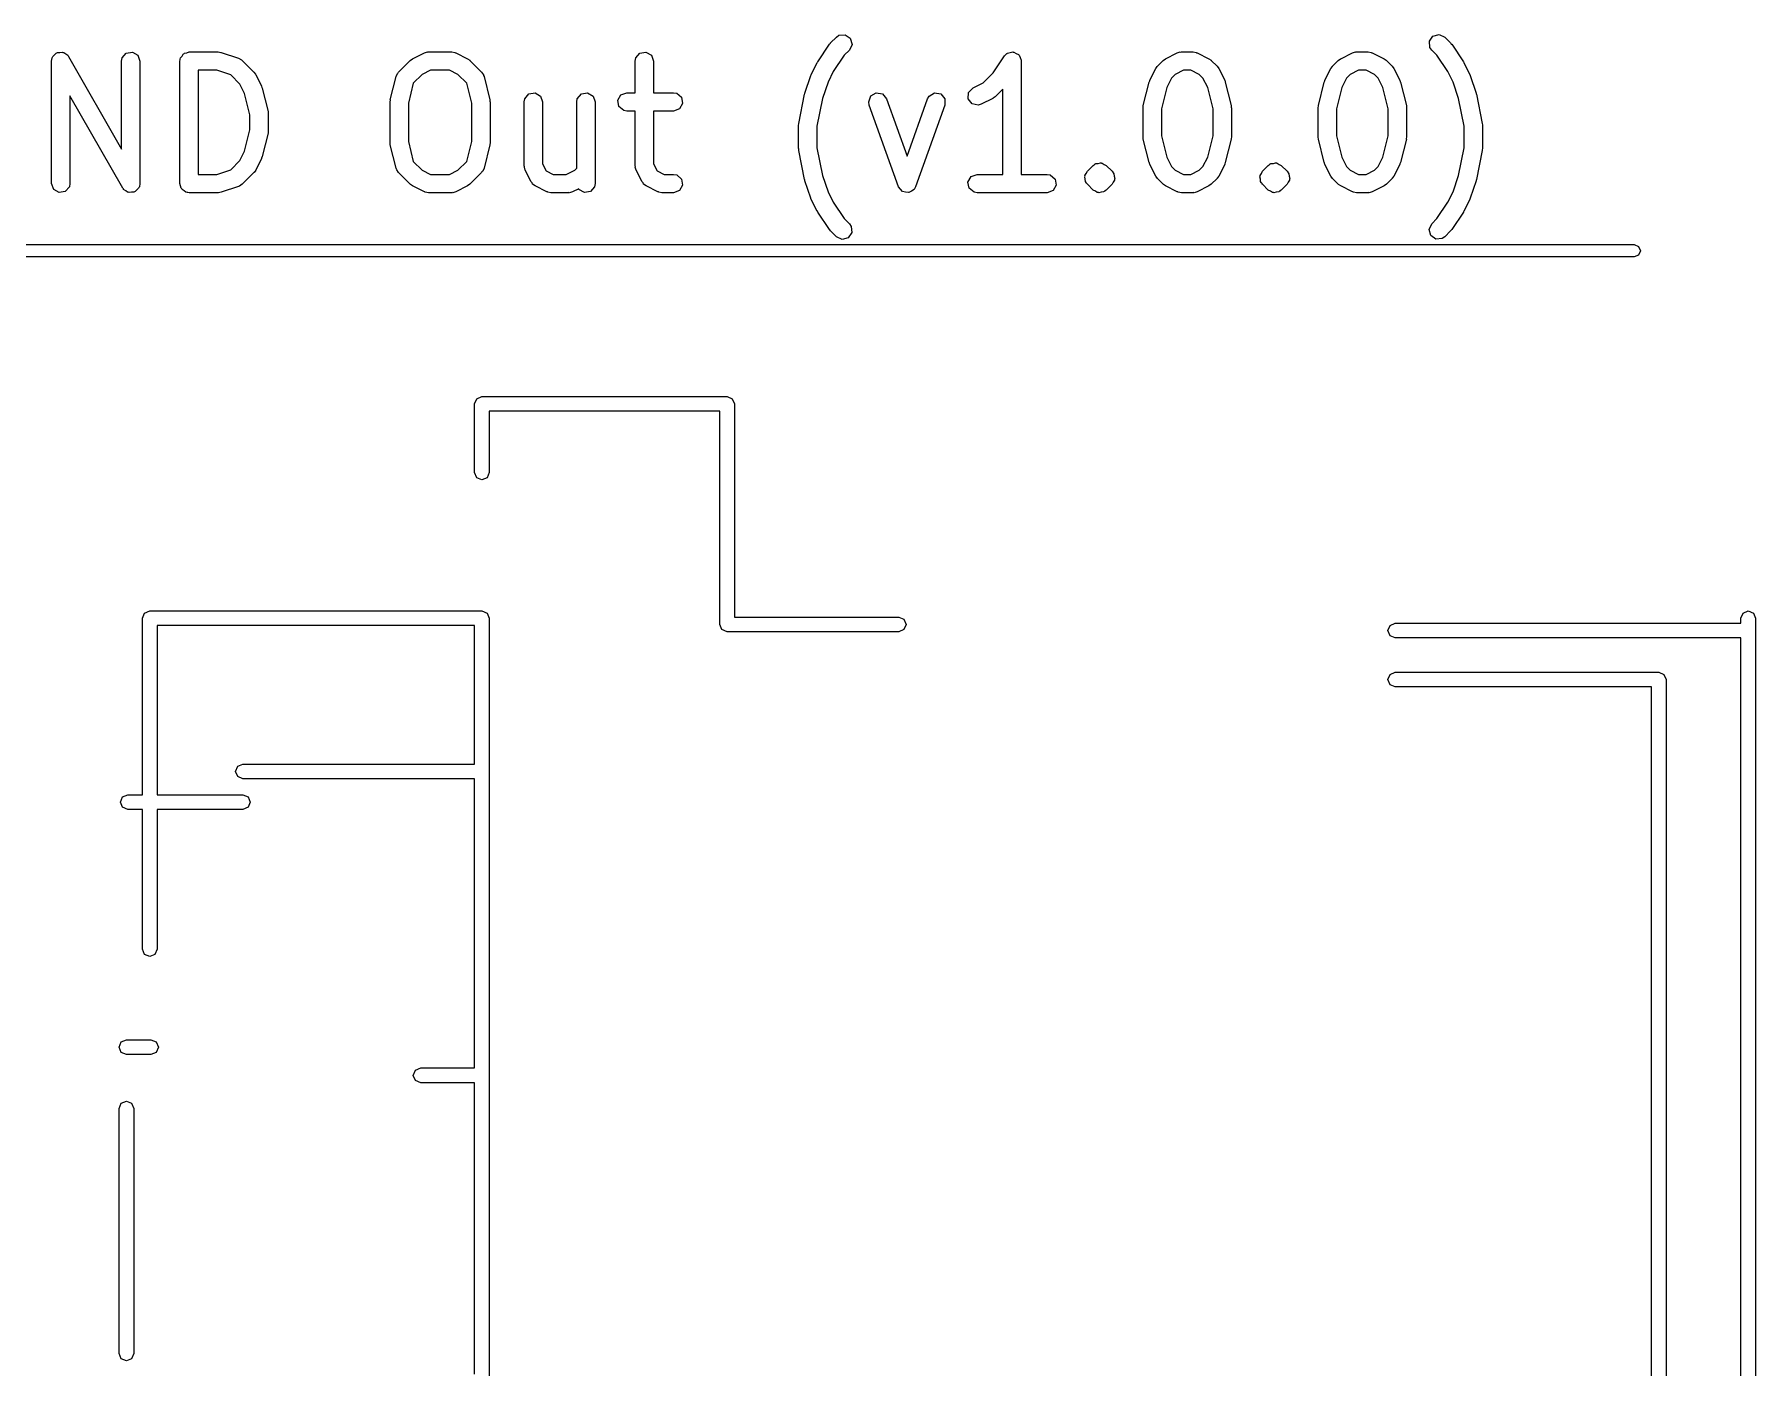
# Model space of a CAD drawing. Extents: x 59.1 to 151.1, y -119.5 to -80.2.
# Drawn here: x 135.95 to 149.99, y -91.12 to -80.23 of the extents above; entities that cross this region are included whole.
import ezdxf

# ---------------------------------------------------------------- set-up
doc = ezdxf.new("R2010")
doc.units = 0
doc.layers.add('BLACK', color=7, linetype='CONTINUOUS')

msp = doc.modelspace()

# ---------------------------------------------------------------- linework, layer by layer
at = {"layer": 'BLACK', "linetype": 'CONTINUOUS'}
for p, q in [((142.434, -80.3155), (142.442, -80.3073)), ((142.442, -80.3073), (142.443, -80.3041)), ((142.443, -80.3041), (142.491, -80.2565)), ((142.491, -80.2565), (142.512, -80.2415)), ((142.512, -80.2415), (142.563, -80.2371)), ((142.563, -80.2371), (142.605, -80.2665)), ((142.605, -80.2665), (142.619, -80.3161)), ((147.329, -80.2901), (147.358, -80.2481)), ((147.333, -80.3412), (147.329, -80.2901)), ((147.358, -80.2481), (147.408, -80.2348)), ((147.408, -80.2348), (147.454, -80.2565)), ((147.454, -80.2565), (147.502, -80.3041)), ((147.502, -80.3041), (147.508, -80.3135)), ((147.508, -80.3135), (147.511, -80.3155)), ((136.088, -80.4524), (136.093, -80.4267)), ((136.088, -81.4524), (136.088, -80.4524)), ((136.093, -80.4267), (136.097, -80.4214)), ((136.097, -80.4214), (136.098, -80.4146)), ((136.098, -80.4146), (136.113, -80.4022)), ((136.113, -80.4022), (136.126, -80.3874)), ((136.126, -80.3874), (136.132, -80.3862)), ((136.132, -80.3862), (136.138, -80.3818)), ((136.138, -80.3818), (136.157, -80.3819)), ((136.157, -80.3819), (136.176, -80.3785)), ((136.176, -80.3785), (136.182, -80.382)), ((136.182, -80.382), (136.189, -80.382)), ((136.189, -80.382), (136.204, -80.3945)), ((136.204, -80.3945), (136.221, -80.4042)), ((136.221, -80.4042), (136.223, -80.4107)), ((136.223, -80.4107), (136.228, -80.4152)), ((136.228, -80.4152), (136.66, -81.17)), ((136.66, -80.4524), (136.664, -80.4267)), ((136.66, -81.17), (136.66, -80.4524)), ((136.664, -80.4267), (136.697, -80.3874)), ((136.697, -80.3874), (136.748, -80.3785)), ((136.748, -80.3785), (136.792, -80.4042)), ((136.792, -80.4042), (136.81, -80.4524)), ((136.81, -80.4524), (136.81, -81.4524)), ((137.136, -80.4524), (137.137, -80.4426)), ((137.136, -81.4524), (137.136, -80.4524)), ((137.137, -80.4394), (137.139, -80.4365)), ((137.137, -80.4426), (137.137, -80.4394)), ((137.139, -80.4365), (137.14, -80.4267)), ((137.14, -80.4267), (137.153, -80.4118)), ((137.153, -80.4118), (137.163, -80.3949)), ((137.163, -80.3949), (137.169, -80.3926)), ((137.169, -80.3926), (137.173, -80.3874)), ((137.173, -80.3874), (137.192, -80.384)), ((137.192, -80.384), (137.211, -80.3774)), ((137.211, -80.3774), (137.449, -80.3774)), ((137.449, -80.3774), (137.471, -80.3813)), ((137.471, -80.3813), (137.473, -80.3812)), ((137.473, -80.3812), (137.615, -80.4288)), ((137.615, -80.4288), (137.638, -80.4413)), ((137.638, -80.4413), (137.641, -80.4451)), ((137.641, -80.4451), (137.645, -80.447)), ((137.645, -80.447), (137.74, -80.5422)), ((138.92, -80.5422), (139.015, -80.447)), ((139.015, -80.447), (139.033, -80.4341)), ((139.033, -80.4341), (139.034, -80.4329)), ((139.034, -80.4329), (139.13, -80.3853)), ((139.13, -80.3853), (139.155, -80.3779)), ((139.155, -80.3779), (139.159, -80.3789)), ((139.159, -80.3789), (139.163, -80.3774)), ((139.163, -80.3774), (139.354, -80.3774)), ((139.354, -80.3774), (139.379, -80.3819)), ((139.379, -80.3819), (139.383, -80.3848)), ((139.383, -80.3848), (139.387, -80.3853)), ((139.387, -80.3853), (139.482, -80.4329)), ((139.482, -80.4329), (139.5, -80.4463)), ((139.5, -80.4463), (139.502, -80.447)), ((139.502, -80.447), (139.597, -80.5422)), ((140.85, -80.4524), (140.855, -80.4267)), ((140.85, -80.7107), (140.85, -80.4524)), ((140.855, -80.4267), (140.887, -80.3874)), ((140.887, -80.3874), (140.938, -80.3785)), ((140.938, -80.3785), (140.982, -80.4042)), ((140.982, -80.4042), (141, -80.4524)), ((141, -80.4524), (141, -80.7107)), ((142.339, -80.4584), (142.434, -80.3155)), ((142.555, -80.4049), (142.466, -80.5377)), ((142.597, -80.3626), (142.555, -80.4049)), ((142.619, -80.3161), (142.597, -80.3626)), ((143.771, -80.5475), (143.863, -80.4108)), ((143.863, -80.4108), (143.881, -80.3919)), ((143.881, -80.3919), (143.885, -80.3907)), ((143.885, -80.3907), (143.887, -80.3874)), ((143.887, -80.3874), (143.909, -80.3836)), ((143.909, -80.3836), (143.93, -80.3775)), ((143.93, -80.3775), (143.934, -80.3793)), ((143.934, -80.3793), (143.938, -80.3785)), ((143.938, -80.3785), (143.957, -80.3894)), ((143.957, -80.3894), (143.977, -80.3981)), ((143.977, -80.3981), (143.979, -80.402)), ((143.979, -80.402), (143.982, -80.4042)), ((143.982, -80.4042), (143.99, -80.4246)), ((143.99, -80.4246), (144, -80.4441)), ((144, -80.4441), (143.999, -80.4483)), ((143.999, -80.4483), (144, -80.4524)), ((144, -80.4524), (144, -81.3774)), ((145.11, -80.4946), (145.158, -80.447)), ((145.158, -80.447), (145.176, -80.4341)), ((145.176, -80.4341), (145.177, -80.4329)), ((145.177, -80.4329), (145.272, -80.3853)), ((145.272, -80.3853), (145.297, -80.3779)), ((145.297, -80.3779), (145.302, -80.3789)), ((145.302, -80.3789), (145.306, -80.3774)), ((145.306, -80.3774), (145.401, -80.3774)), ((145.401, -80.3774), (145.427, -80.3819)), ((145.427, -80.3819), (145.43, -80.3848)), ((145.43, -80.3848), (145.435, -80.3853)), ((145.435, -80.3853), (145.53, -80.4329)), ((145.53, -80.4329), (145.548, -80.4463)), ((145.548, -80.4463), (145.549, -80.447)), ((145.549, -80.447), (145.597, -80.4946)), ((146.539, -80.4946), (146.586, -80.447)), ((146.586, -80.447), (146.605, -80.4341)), ((146.605, -80.4341), (146.606, -80.4329)), ((146.606, -80.4329), (146.701, -80.3853)), ((146.701, -80.3853), (146.726, -80.3779)), ((146.726, -80.3779), (146.73, -80.3789)), ((146.73, -80.3789), (146.735, -80.3774)), ((146.735, -80.3774), (146.83, -80.3774)), ((146.83, -80.3774), (146.855, -80.3819)), ((146.855, -80.3819), (146.859, -80.3848)), ((146.859, -80.3848), (146.863, -80.3853)), ((146.863, -80.3853), (146.959, -80.4329)), ((146.959, -80.4329), (146.977, -80.4463)), ((146.977, -80.4463), (146.978, -80.447)), ((146.978, -80.447), (147.026, -80.4946)), ((147.348, -80.3626), (147.333, -80.3412)), ((147.391, -80.4049), (147.348, -80.3626)), ((147.479, -80.5377), (147.391, -80.4049)), ((147.511, -80.3155), (147.606, -80.4584)), ((137.286, -80.5274), (137.286, -81.3774)), ((137.437, -80.5274), (137.286, -80.5274)), ((137.551, -80.5656), (137.437, -80.5274)), ((137.625, -80.6397), (137.551, -80.5656)), ((137.74, -80.5422), (137.753, -80.5606)), ((137.753, -80.5606), (137.754, -80.5617)), ((137.754, -80.5617), (137.802, -80.6569)), ((138.852, -80.7675), (138.9, -80.577)), ((138.9, -80.577), (138.91, -80.5533)), ((138.91, -80.5533), (138.916, -80.5489)), ((138.916, -80.5489), (138.92, -80.5422)), ((139.112, -80.5616), (139.04, -80.6336)), ((139.181, -80.5274), (139.112, -80.5616)), ((139.336, -80.5274), (139.181, -80.5274)), ((139.404, -80.5616), (139.336, -80.5274)), ((139.476, -80.6336), (139.404, -80.5616)), ((139.597, -80.5422), (139.612, -80.5635)), ((139.612, -80.5635), (139.613, -80.5709)), ((139.613, -80.5709), (139.617, -80.577)), ((139.617, -80.577), (139.664, -80.7675)), ((142.235, -80.7144), (142.282, -80.5715)), ((142.282, -80.5715), (142.286, -80.5646)), ((142.286, -80.5617), (142.334, -80.4665)), ((142.286, -80.5646), (142.286, -80.5617)), ((142.334, -80.4665), (142.338, -80.461)), ((142.338, -80.461), (142.339, -80.4584)), ((142.466, -80.5377), (142.423, -80.624)), ((143.69, -80.6288), (143.771, -80.5475)), ((145.048, -80.6093), (145.096, -80.5141)), ((145.096, -80.5141), (145.109, -80.4961)), ((145.109, -80.4961), (145.11, -80.4946)), ((145.225, -80.592), (145.186, -80.669)), ((145.255, -80.5616), (145.225, -80.592)), ((145.324, -80.5274), (145.255, -80.5616)), ((145.383, -80.5274), (145.324, -80.5274)), ((145.452, -80.5616), (145.383, -80.5274)), ((145.482, -80.592), (145.452, -80.5616)), ((145.521, -80.669), (145.482, -80.592)), ((145.597, -80.4946), (145.61, -80.513)), ((145.61, -80.513), (145.611, -80.5141)), ((145.611, -80.5141), (145.659, -80.6093)), ((146.477, -80.6093), (146.525, -80.5141)), ((146.525, -80.5141), (146.538, -80.4961)), ((146.538, -80.4961), (146.539, -80.4946)), ((146.653, -80.592), (146.615, -80.669)), ((146.684, -80.5616), (146.653, -80.592)), ((146.752, -80.5274), (146.684, -80.5616)), ((146.812, -80.5274), (146.752, -80.5274)), ((146.881, -80.5616), (146.812, -80.5274)), ((146.911, -80.592), (146.881, -80.5616)), ((146.949, -80.669), (146.911, -80.592)), ((147.026, -80.4946), (147.039, -80.513)), ((147.039, -80.513), (147.04, -80.5141)), ((147.04, -80.5141), (147.087, -80.6093)), ((147.522, -80.624), (147.479, -80.5377)), ((147.606, -80.4584), (147.609, -80.4646)), ((147.609, -80.4646), (147.611, -80.4665)), ((147.611, -80.4665), (147.659, -80.5617)), ((147.659, -80.5617), (147.661, -80.5692)), ((147.661, -80.5692), (147.663, -80.5715)), ((147.663, -80.5715), (147.71, -80.7144)), ((136.669, -81.4896), (136.238, -80.7348)), ((136.238, -80.7348), (136.238, -81.4524)), ((137.664, -80.7167), (137.625, -80.6397)), ((137.707, -80.8902), (137.664, -80.7167)), ((137.802, -80.6569), (137.805, -80.6693)), ((137.805, -80.6693), (137.807, -80.6723)), ((137.807, -80.6723), (137.855, -80.8628)), ((139.04, -80.6336), (139, -80.7949)), ((139.517, -80.7949), (139.476, -80.6336)), ((139.95, -80.7601), (139.983, -80.7208)), ((139.983, -80.7208), (140.033, -80.7119)), ((140.033, -80.7119), (140.078, -80.7375)), ((140.378, -80.7601), (140.411, -80.7208)), ((140.411, -80.7208), (140.462, -80.7119)), ((140.462, -80.7119), (140.506, -80.7375)), ((140.708, -80.7727), (140.734, -80.7283)), ((140.734, -80.7283), (140.782, -80.7107)), ((140.782, -80.7107), (140.85, -80.7107)), ((141, -80.7107), (141.163, -80.7107)), ((141.163, -80.7107), (141.189, -80.7152)), ((141.189, -80.7152), (141.228, -80.7482)), ((142.185, -80.9615), (142.232, -80.7234)), ((142.232, -80.7234), (142.235, -80.7171)), ((142.235, -80.7171), (142.235, -80.7144)), ((142.423, -80.624), (142.379, -80.7574)), ((142.773, -80.7372), (142.817, -80.7118)), ((142.817, -80.7118), (142.868, -80.721)), ((142.868, -80.721), (142.9, -80.7605)), ((143.248, -80.7379), (143.292, -80.7119)), ((143.292, -80.7119), (143.343, -80.7205)), ((143.343, -80.7205), (143.376, -80.7596)), ((143.567, -80.7595), (143.57, -80.7083)), ((143.57, -80.7083), (143.606, -80.671)), ((143.606, -80.671), (143.69, -80.6288)), ((143.85, -80.6811), (143.788, -80.7435)), ((143.85, -81.3774), (143.85, -80.6811)), ((144.995, -80.8151), (145.043, -80.6247)), ((145.043, -80.6247), (145.048, -80.6128)), ((145.048, -80.6128), (145.048, -80.6093)), ((145.186, -80.669), (145.143, -80.8426)), ((145.564, -80.8426), (145.521, -80.669)), ((145.659, -80.6093), (145.662, -80.6217)), ((145.662, -80.6217), (145.664, -80.6247)), ((145.664, -80.6247), (145.712, -80.8151)), ((146.424, -80.8151), (146.471, -80.6247)), ((146.471, -80.6247), (146.477, -80.6128)), ((146.477, -80.6128), (146.477, -80.6093)), ((146.615, -80.669), (146.571, -80.8426)), ((146.993, -80.8426), (146.949, -80.669)), ((147.087, -80.6093), (147.091, -80.6217)), ((147.091, -80.6217), (147.093, -80.6247)), ((147.093, -80.6247), (147.141, -80.8151)), ((147.567, -80.7574), (147.522, -80.624)), ((147.71, -80.7144), (147.711, -80.7211)), ((147.711, -80.7211), (147.713, -80.7234)), ((147.713, -80.7234), (147.76, -80.9615)), ((137.855, -80.8628), (137.856, -80.8777)), ((138.85, -80.7857), (138.853, -80.771)), ((138.85, -81.119), (138.85, -80.7857)), ((138.853, -80.771), (138.852, -80.7675)), ((139, -80.7949), (139, -81.1098)), ((139.517, -81.1098), (139.517, -80.7949)), ((139.664, -80.7675), (139.665, -80.7825)), ((139.665, -80.7825), (139.667, -80.7857)), ((139.667, -80.7857), (139.667, -81.119)), ((139.945, -80.7857), (139.95, -80.7601)), ((139.945, -81.3095), (139.945, -80.7857)), ((140.078, -80.7375), (140.095, -80.7857)), ((140.095, -80.7857), (140.095, -81.2918)), ((140.374, -80.7857), (140.378, -80.7601)), ((140.374, -81.3261), (140.374, -80.7857)), ((140.506, -80.7375), (140.524, -80.7857)), ((140.524, -80.7857), (140.524, -81.4524)), ((140.717, -80.8232), (140.708, -80.7727)), ((140.756, -80.8562), (140.717, -80.8232)), ((140.782, -80.8607), (140.756, -80.8562)), ((140.85, -80.8607), (140.782, -80.8607)), ((140.85, -81.3095), (140.85, -80.8607)), ((141.163, -80.8607), (141, -80.8607)), ((141, -80.8607), (141, -81.2918)), ((141.211, -80.8432), (141.163, -80.8607)), ((141.237, -80.7987), (141.211, -80.8432)), ((141.228, -80.7482), (141.237, -80.7987)), ((142.379, -80.7574), (142.333, -80.9836)), ((142.755, -80.7853), (142.773, -80.7372)), ((142.759, -80.8109), (142.755, -80.7853)), ((142.997, -81.4776), (142.759, -80.8109)), ((142.9, -80.7605), (143.068, -81.2294)), ((143.068, -81.2294), (143.235, -80.7605)), ((143.377, -80.8109), (143.138, -81.4776)), ((143.235, -80.7605), (143.248, -80.7379)), ((143.376, -80.7596), (143.377, -80.8109)), ((143.598, -80.8007), (143.567, -80.7595)), ((143.648, -80.8126), (143.598, -80.8007)), ((143.673, -80.8052), (143.648, -80.8126)), ((143.768, -80.7576), (143.673, -80.8052)), ((143.769, -80.7564), (143.768, -80.7576)), ((143.788, -80.7435), (143.769, -80.7564)), ((144.993, -80.8333), (144.995, -80.8186)), ((144.993, -81.0714), (144.993, -80.8333)), ((144.995, -80.8186), (144.995, -80.8151)), ((145.143, -80.8426), (145.143, -81.0622)), ((145.564, -81.0622), (145.564, -80.8426)), ((145.712, -80.8151), (145.713, -80.8301)), ((145.713, -80.8301), (145.714, -80.8333)), ((145.714, -80.8333), (145.714, -81.0714)), ((146.421, -80.8333), (146.424, -80.8186)), ((146.421, -81.0714), (146.421, -80.8333)), ((146.424, -80.8186), (146.424, -80.8151)), ((146.571, -80.8426), (146.571, -81.0622)), ((146.993, -81.0622), (146.993, -80.8426)), ((147.141, -80.8151), (147.142, -80.8301)), ((147.142, -80.8301), (147.143, -80.8333)), ((147.143, -80.8333), (147.143, -81.0714)), ((147.612, -80.9836), (147.567, -80.7574)), ((137.664, -81.1881), (137.707, -81.0146)), ((137.707, -81.0146), (137.707, -80.8902)), ((137.856, -80.8777), (137.857, -80.881)), ((137.857, -80.881), (137.857, -81.0238)), ((142.183, -80.9762), (142.185, -80.9649)), ((142.183, -81.1667), (142.183, -80.9762)), ((142.185, -80.9649), (142.185, -80.9615)), ((142.333, -80.9836), (142.333, -81.1592)), ((147.612, -81.1592), (147.612, -80.9836)), ((147.76, -80.9615), (147.761, -80.9729)), ((147.761, -80.9729), (147.762, -80.9762)), ((147.762, -80.9762), (147.762, -81.1667)), ((137.855, -81.042), (137.807, -81.2325)), ((137.857, -81.0238), (137.855, -81.0386)), ((137.855, -81.0386), (137.855, -81.042)), ((138.851, -81.1223), (138.85, -81.119)), ((138.852, -81.1372), (138.851, -81.1223)), ((138.9, -81.3277), (138.852, -81.1372)), ((139, -81.1098), (139.04, -81.2712)), ((139.476, -81.2712), (139.517, -81.1098)), ((139.664, -81.1372), (139.617, -81.3277)), ((139.667, -81.119), (139.664, -81.1338)), ((139.664, -81.1338), (139.664, -81.1372)), ((144.994, -81.0747), (144.993, -81.0714)), ((144.995, -81.0896), (144.994, -81.0747)), ((145.043, -81.2801), (144.995, -81.0896)), ((145.143, -81.0622), (145.186, -81.2357)), ((145.521, -81.2357), (145.564, -81.0622)), ((145.712, -81.0896), (145.664, -81.2801)), ((145.714, -81.0714), (145.712, -81.0862)), ((145.712, -81.0862), (145.712, -81.0896)), ((146.423, -81.0747), (146.421, -81.0714)), ((146.424, -81.0896), (146.423, -81.0747)), ((146.471, -81.2801), (146.424, -81.0896)), ((146.571, -81.0622), (146.615, -81.2357)), ((146.949, -81.2357), (146.993, -81.0622)), ((147.141, -81.0896), (147.093, -81.2801)), ((147.143, -81.0714), (147.14, -81.0862)), ((147.14, -81.0862), (147.141, -81.0896)), ((137.551, -81.3392), (137.625, -81.2651)), ((137.625, -81.2651), (137.664, -81.1881)), ((137.802, -81.2478), (137.754, -81.3431)), ((137.807, -81.2325), (137.802, -81.2443)), ((137.802, -81.2443), (137.802, -81.2478)), ((139.04, -81.2712), (139.112, -81.3431)), ((139.404, -81.3431), (139.476, -81.2712)), ((140.095, -81.2918), (140.124, -81.3489)), ((141, -81.2918), (141.029, -81.3489)), ((142.185, -81.1699), (142.183, -81.1667)), ((142.185, -81.1814), (142.185, -81.1699)), ((142.232, -81.4195), (142.185, -81.1814)), ((142.333, -81.1592), (142.379, -81.3855)), ((144.594, -81.2984), (144.596, -81.2957)), ((144.596, -81.2957), (144.599, -81.2948)), ((144.599, -81.2948), (144.6, -81.2947)), ((144.6, -81.2947), (144.602, -81.2922)), ((144.602, -81.2922), (144.604, -81.2918)), ((144.604, -81.2918), (144.608, -81.2892)), ((144.608, -81.2892), (144.627, -81.2875)), ((144.627, -81.2875), (144.646, -81.2824)), ((144.646, -81.2824), (144.649, -81.2839)), ((144.649, -81.2839), (144.652, -81.2833)), ((144.652, -81.2833), (144.655, -81.285)), ((144.655, -81.285), (144.659, -81.2847)), ((144.659, -81.2847), (144.675, -81.2959)), ((144.675, -81.2959), (144.692, -81.3041)), ((145.045, -81.283), (145.043, -81.2801)), ((145.048, -81.2954), (145.045, -81.283)), ((145.096, -81.3907), (145.048, -81.2954)), ((145.186, -81.2357), (145.225, -81.3127)), ((145.482, -81.3127), (145.521, -81.2357)), ((145.659, -81.2954), (145.611, -81.3907)), ((145.664, -81.2801), (145.659, -81.2919)), ((145.659, -81.2919), (145.659, -81.2954)), ((146.023, -81.2984), (146.025, -81.2957)), ((146.025, -81.2957), (146.028, -81.2948)), ((146.028, -81.2947), (146.03, -81.2922)), ((146.028, -81.2948), (146.028, -81.2947)), ((146.03, -81.2922), (146.032, -81.2918)), ((146.032, -81.2918), (146.036, -81.2892)), ((146.036, -81.2892), (146.056, -81.2875)), ((146.056, -81.2875), (146.074, -81.2824)), ((146.074, -81.2824), (146.078, -81.2839)), ((146.078, -81.2839), (146.081, -81.2833)), ((146.081, -81.2833), (146.084, -81.285)), ((146.084, -81.285), (146.087, -81.2847)), ((146.087, -81.2847), (146.103, -81.2959)), ((146.103, -81.2959), (146.121, -81.3041)), ((146.473, -81.283), (146.471, -81.2801)), ((146.477, -81.2954), (146.473, -81.283)), ((146.525, -81.3907), (146.477, -81.2954)), ((146.615, -81.2357), (146.653, -81.3127)), ((146.911, -81.3127), (146.949, -81.2357)), ((147.087, -81.2954), (147.04, -81.3907)), ((147.088, -81.2919), (147.087, -81.2954)), ((147.093, -81.2801), (147.088, -81.2919)), ((147.567, -81.3855), (147.612, -81.1592)), ((147.76, -81.1814), (147.713, -81.4195)), ((147.762, -81.1667), (147.76, -81.1779)), ((147.76, -81.1779), (147.76, -81.1814)), ((137.286, -81.3774), (137.437, -81.3774)), ((137.437, -81.3774), (137.551, -81.3392)), ((137.74, -81.3626), (137.645, -81.4578)), ((137.741, -81.3611), (137.74, -81.3626)), ((137.754, -81.3431), (137.741, -81.3611)), ((138.904, -81.3338), (138.9, -81.3277)), ((138.905, -81.3412), (138.904, -81.3338)), ((138.92, -81.3626), (138.905, -81.3412)), ((139.015, -81.4578), (138.92, -81.3626)), ((139.112, -81.3431), (139.181, -81.3774)), ((139.181, -81.3774), (139.336, -81.3774)), ((139.336, -81.3774), (139.404, -81.3431)), ((139.597, -81.3626), (139.502, -81.4578)), ((139.6, -81.3558), (139.597, -81.3626)), ((139.606, -81.3515), (139.6, -81.3558)), ((139.617, -81.3277), (139.606, -81.3515)), ((139.947, -81.3137), (139.945, -81.3095)), ((139.946, -81.3181), (139.947, -81.3137)), ((139.953, -81.3431), (139.946, -81.3181)), ((140.001, -81.4383), (139.953, -81.3431)), ((140.124, -81.3489), (140.181, -81.3774)), ((140.181, -81.3774), (140.288, -81.3774)), ((140.288, -81.3774), (140.357, -81.3431)), ((140.357, -81.3431), (140.374, -81.3261)), ((140.852, -81.3137), (140.85, -81.3095)), ((140.85, -81.3181), (140.852, -81.3137)), ((140.858, -81.3431), (140.85, -81.3181)), ((140.906, -81.4383), (140.858, -81.3431)), ((141.029, -81.3489), (141.086, -81.3774)), ((141.086, -81.3774), (141.163, -81.3774)), ((141.163, -81.3774), (141.189, -81.3819)), ((141.189, -81.3819), (141.228, -81.4149)), ((141.228, -81.4149), (141.237, -81.4654)), ((142.234, -81.4218), (142.232, -81.4195)), ((142.235, -81.4285), (142.234, -81.4218)), ((142.282, -81.5713), (142.235, -81.4285)), ((142.379, -81.3855), (142.423, -81.5188)), ((143.565, -81.4394), (143.591, -81.3949)), ((143.591, -81.3949), (143.639, -81.3774)), ((143.639, -81.3774), (143.85, -81.3774)), ((144, -81.3774), (144.211, -81.3774)), ((144.211, -81.3774), (144.236, -81.3819)), ((144.236, -81.3819), (144.276, -81.4149)), ((144.276, -81.4149), (144.285, -81.4654)), ((144.517, -81.3982), (144.52, -81.3921)), ((144.522, -81.417), (144.517, -81.3982)), ((144.519, -81.3854), (144.53, -81.3694)), ((144.52, -81.3921), (144.519, -81.3854)), ((144.524, -81.4365), (144.522, -81.417)), ((144.529, -81.4446), (144.524, -81.4365)), ((144.53, -81.3694), (144.539, -81.3517)), ((144.539, -81.3517), (144.586, -81.3041)), ((144.586, -81.3041), (144.594, -81.2984)), ((144.692, -81.3041), (144.74, -81.3517)), ((144.74, -81.3517), (144.746, -81.3598)), ((144.746, -81.3598), (144.748, -81.3617)), ((144.748, -81.3617), (144.749, -81.365)), ((144.759, -81.4242), (144.748, -81.4401)), ((144.749, -81.365), (144.755, -81.3731)), ((144.755, -81.3731), (144.757, -81.3925)), ((144.757, -81.3925), (144.762, -81.4113)), ((144.762, -81.4113), (144.759, -81.4174)), ((144.759, -81.4174), (144.759, -81.4242)), ((145.097, -81.3918), (145.096, -81.3907)), ((145.11, -81.4102), (145.097, -81.3918)), ((145.158, -81.4578), (145.11, -81.4102)), ((145.225, -81.3127), (145.255, -81.3431)), ((145.255, -81.3431), (145.324, -81.3774)), ((145.324, -81.3774), (145.383, -81.3774)), ((145.383, -81.3774), (145.452, -81.3431)), ((145.452, -81.3431), (145.482, -81.3127)), ((145.597, -81.4102), (145.549, -81.4578)), ((145.598, -81.4087), (145.597, -81.4102)), ((145.611, -81.3907), (145.598, -81.4087)), ((145.946, -81.3982), (145.948, -81.3921)), ((145.951, -81.417), (145.946, -81.3982)), ((145.948, -81.3854), (145.959, -81.3694)), ((145.948, -81.3921), (145.948, -81.3854)), ((145.952, -81.4365), (145.951, -81.417)), ((145.958, -81.4446), (145.952, -81.4365)), ((145.959, -81.3694), (145.967, -81.3517)), ((145.967, -81.3517), (146.015, -81.3041)), ((146.015, -81.3041), (146.023, -81.2984)), ((146.121, -81.3041), (146.169, -81.3517)), ((146.169, -81.3517), (146.174, -81.3598)), ((146.174, -81.3598), (146.177, -81.3617)), ((146.177, -81.3617), (146.178, -81.365)), ((146.188, -81.4242), (146.177, -81.4401)), ((146.178, -81.365), (146.183, -81.3731)), ((146.183, -81.3731), (146.185, -81.3925)), ((146.185, -81.3925), (146.19, -81.4113)), ((146.19, -81.4113), (146.187, -81.4174)), ((146.187, -81.4174), (146.188, -81.4242)), ((146.526, -81.3918), (146.525, -81.3907)), ((146.539, -81.4102), (146.526, -81.3918)), ((146.586, -81.4578), (146.539, -81.4102)), ((146.653, -81.3127), (146.684, -81.3431)), ((146.684, -81.3431), (146.752, -81.3774)), ((146.752, -81.3774), (146.812, -81.3774)), ((146.812, -81.3774), (146.881, -81.3431)), ((146.881, -81.3431), (146.911, -81.3127)), ((147.026, -81.4102), (146.978, -81.4578)), ((147.04, -81.3907), (147.026, -81.4087)), ((147.026, -81.4087), (147.026, -81.4102)), ((147.522, -81.5188), (147.567, -81.3855)), ((147.71, -81.4285), (147.663, -81.5713)), ((147.713, -81.4195), (147.71, -81.4258)), ((147.71, -81.4258), (147.71, -81.4285)), ((136.106, -81.5006), (136.088, -81.4524)), ((136.15, -81.5262), (136.106, -81.5006)), ((136.201, -81.5173), (136.15, -81.5262)), ((136.234, -81.478), (136.201, -81.5173)), ((136.238, -81.4524), (136.234, -81.478)), ((136.675, -81.4941), (136.669, -81.4896)), ((136.677, -81.5006), (136.675, -81.4941)), ((136.694, -81.5103), (136.677, -81.5006)), ((136.709, -81.5227), (136.694, -81.5103)), ((136.715, -81.5228), (136.709, -81.5227)), ((136.721, -81.5262), (136.715, -81.5228)), ((136.741, -81.5229), (136.721, -81.5262)), ((136.76, -81.523), (136.741, -81.5229)), ((136.765, -81.5185), (136.76, -81.523)), ((136.772, -81.5173), (136.765, -81.5185)), ((136.784, -81.5025), (136.772, -81.5173)), ((136.799, -81.4902), (136.784, -81.5025)), ((136.801, -81.4833), (136.799, -81.4902)), ((136.805, -81.478), (136.801, -81.4833)), ((136.81, -81.4524), (136.805, -81.478)), ((137.142, -81.4707), (137.136, -81.4524)), ((137.146, -81.4899), (137.142, -81.4707)), ((137.151, -81.4942), (137.146, -81.4899)), ((137.153, -81.5006), (137.151, -81.4942)), ((137.17, -81.5103), (137.153, -81.5006)), ((137.185, -81.5229), (137.17, -81.5103)), ((137.195, -81.5246), (137.185, -81.5229)), ((137.198, -81.5262), (137.195, -81.5246)), ((137.201, -81.5257), (137.198, -81.5262)), ((137.211, -81.5274), (137.201, -81.5257)), ((137.449, -81.5274), (137.211, -81.5274)), ((137.45, -81.5268), (137.449, -81.5274)), ((137.473, -81.5235), (137.45, -81.5268)), ((137.615, -81.4759), (137.473, -81.5235)), ((137.619, -81.4731), (137.615, -81.4759)), ((137.623, -81.4727), (137.619, -81.4731)), ((137.645, -81.4578), (137.623, -81.4727)), ((139.016, -81.4585), (139.015, -81.4578)), ((139.034, -81.4718), (139.016, -81.4585)), ((139.13, -81.5195), (139.034, -81.4718)), ((139.134, -81.52), (139.13, -81.5195)), ((139.137, -81.5229), (139.134, -81.52)), ((139.163, -81.5274), (139.137, -81.5229)), ((139.354, -81.5274), (139.163, -81.5274)), ((139.358, -81.5258), (139.354, -81.5274)), ((139.362, -81.5269), (139.358, -81.5258)), ((139.387, -81.5195), (139.362, -81.5269)), ((139.482, -81.4718), (139.387, -81.5195)), ((139.483, -81.4707), (139.482, -81.4718)), ((139.502, -81.4578), (139.483, -81.4707)), ((140.009, -81.446), (140.001, -81.4383)), ((140.013, -81.4563), (140.009, -81.446)), ((140.034, -81.4718), (140.013, -81.4563)), ((140.13, -81.5195), (140.034, -81.4718)), ((140.134, -81.52), (140.13, -81.5195)), ((140.137, -81.5229), (140.134, -81.52)), ((140.163, -81.5274), (140.137, -81.5229)), ((140.306, -81.5274), (140.163, -81.5274)), ((140.31, -81.5258), (140.306, -81.5274)), ((140.315, -81.5269), (140.31, -81.5258)), ((140.339, -81.5195), (140.315, -81.5269)), ((140.389, -81.4946), (140.339, -81.5195)), ((140.391, -81.5006), (140.389, -81.4946)), ((140.436, -81.5262), (140.391, -81.5006)), ((140.486, -81.5173), (140.436, -81.5262)), ((140.519, -81.478), (140.486, -81.5173)), ((140.524, -81.4524), (140.519, -81.478)), ((140.914, -81.446), (140.906, -81.4383)), ((140.918, -81.4563), (140.914, -81.446)), ((140.939, -81.4718), (140.918, -81.4563)), ((141.034, -81.5195), (140.939, -81.4718)), ((141.039, -81.52), (141.034, -81.5195)), ((141.042, -81.5229), (141.039, -81.52)), ((141.068, -81.5274), (141.042, -81.5229)), ((141.163, -81.5274), (141.068, -81.5274)), ((141.211, -81.5098), (141.163, -81.5274)), ((141.237, -81.4654), (141.211, -81.5098)), ((142.284, -81.5736), (142.282, -81.5713)), ((142.286, -81.5812), (142.284, -81.5736)), ((142.423, -81.5188), (142.466, -81.6051)), ((142.998, -81.478), (142.997, -81.4776)), ((142.998, -81.4785), (142.998, -81.478)), ((143.014, -81.4977), (142.998, -81.4785)), ((143.03, -81.5171), (143.014, -81.4977)), ((143.03, -81.5172), (143.03, -81.5171)), ((143.031, -81.5176), (143.03, -81.5172)), ((143.056, -81.5218), (143.031, -81.5176)), ((143.08, -81.5263), (143.056, -81.5218)), ((143.081, -81.5261), (143.08, -81.5263)), ((143.103, -81.5134), (143.081, -81.5262)), ((143.081, -81.5262), (143.081, -81.5261)), ((143.125, -81.5009), (143.103, -81.5134)), ((143.126, -81.5002), (143.125, -81.5005)), ((143.125, -81.5005), (143.125, -81.5009)), ((143.138, -81.4776), (143.126, -81.5002)), ((143.574, -81.4899), (143.565, -81.4394)), ((143.614, -81.5229), (143.574, -81.4899)), ((143.639, -81.5274), (143.614, -81.5229)), ((144.211, -81.5274), (143.639, -81.5274)), ((144.259, -81.5098), (144.211, -81.5274)), ((144.285, -81.4654), (144.259, -81.5098)), ((144.53, -81.4478), (144.529, -81.4446)), ((144.533, -81.4497), (144.53, -81.4478)), ((144.539, -81.4578), (144.533, -81.4497)), ((144.586, -81.5054), (144.539, -81.4578)), ((144.604, -81.5136), (144.586, -81.5054)), ((144.62, -81.5248), (144.604, -81.5136)), ((144.623, -81.5245), (144.62, -81.5248)), ((144.626, -81.5262), (144.623, -81.5245)), ((144.63, -81.5256), (144.626, -81.5262)), ((144.633, -81.5271), (144.63, -81.5256)), ((144.652, -81.5221), (144.633, -81.5271)), ((144.671, -81.5204), (144.652, -81.5221)), ((144.675, -81.5177), (144.671, -81.5204)), ((144.677, -81.5173), (144.675, -81.5177)), ((144.679, -81.5148), (144.677, -81.5173)), ((144.682, -81.5138), (144.679, -81.5147)), ((144.679, -81.5147), (144.679, -81.5148)), ((144.684, -81.5111), (144.682, -81.5138)), ((144.692, -81.5054), (144.684, -81.5111)), ((144.74, -81.4578), (144.692, -81.5054)), ((144.748, -81.4401), (144.74, -81.4578)), ((145.159, -81.4585), (145.158, -81.4578)), ((145.177, -81.4718), (145.159, -81.4585)), ((145.272, -81.5195), (145.177, -81.4718)), ((145.277, -81.52), (145.272, -81.5195)), ((145.28, -81.5229), (145.277, -81.52)), ((145.306, -81.5274), (145.28, -81.5229)), ((145.401, -81.5274), (145.306, -81.5274)), ((145.405, -81.5258), (145.401, -81.5274)), ((145.41, -81.5269), (145.405, -81.5258)), ((145.435, -81.5195), (145.41, -81.5269)), ((145.53, -81.4718), (145.435, -81.5195)), ((145.531, -81.4707), (145.53, -81.4718)), ((145.549, -81.4578), (145.531, -81.4707)), ((145.959, -81.4478), (145.958, -81.4446)), ((145.962, -81.4497), (145.959, -81.4478)), ((145.967, -81.4578), (145.962, -81.4497)), ((146.015, -81.5054), (145.967, -81.4578)), ((146.032, -81.5136), (146.015, -81.5054)), ((146.048, -81.5248), (146.032, -81.5136)), ((146.052, -81.5245), (146.048, -81.5248)), ((146.055, -81.5262), (146.052, -81.5245)), ((146.058, -81.5256), (146.055, -81.5262)), ((146.061, -81.5271), (146.058, -81.5256)), ((146.08, -81.5221), (146.061, -81.5271)), ((146.1, -81.5204), (146.08, -81.5221)), ((146.103, -81.5177), (146.1, -81.5204)), ((146.105, -81.5173), (146.103, -81.5177)), ((146.107, -81.5148), (146.105, -81.5173)), ((146.108, -81.5147), (146.107, -81.5148)), ((146.111, -81.5138), (146.108, -81.5147)), ((146.113, -81.5111), (146.111, -81.5138)), ((146.121, -81.5054), (146.113, -81.5111)), ((146.169, -81.4578), (146.121, -81.5054)), ((146.177, -81.4401), (146.169, -81.4578)), ((146.588, -81.4585), (146.586, -81.4578)), ((146.606, -81.4718), (146.588, -81.4585)), ((146.701, -81.5195), (146.606, -81.4718)), ((146.705, -81.52), (146.701, -81.5195)), ((146.709, -81.5229), (146.705, -81.52)), ((146.735, -81.5274), (146.709, -81.5229)), ((146.83, -81.5274), (146.735, -81.5274)), ((146.834, -81.5258), (146.83, -81.5274)), ((146.838, -81.5269), (146.834, -81.5258)), ((146.863, -81.5195), (146.838, -81.5269)), ((146.959, -81.4718), (146.863, -81.5195)), ((146.96, -81.4707), (146.959, -81.4718)), ((146.978, -81.4578), (146.96, -81.4707)), ((147.479, -81.6051), (147.522, -81.5188)), ((147.663, -81.5713), (147.659, -81.5782)), ((147.659, -81.5782), (147.659, -81.5812)), ((142.334, -81.6764), (142.286, -81.5812)), ((142.336, -81.6782), (142.334, -81.6764)), ((142.339, -81.6845), (142.336, -81.6782)), ((142.434, -81.8273), (142.339, -81.6845)), ((142.466, -81.6051), (142.555, -81.7379)), ((147.391, -81.7379), (147.479, -81.6051)), ((147.606, -81.6845), (147.511, -81.8273)), ((147.607, -81.6818), (147.606, -81.6845)), ((147.611, -81.6764), (147.607, -81.6818)), ((147.659, -81.5812), (147.611, -81.6764)), ((142.437, -81.8294), (142.434, -81.8273)), ((142.443, -81.8387), (142.437, -81.8294)), ((142.491, -81.8864), (142.443, -81.8387)), ((142.555, -81.7379), (142.597, -81.7803)), ((142.616, -81.8527), (142.587, -81.8948)), ((142.597, -81.7803), (142.612, -81.8016)), ((142.612, -81.8016), (142.616, -81.8527)), ((147.326, -81.8268), (147.348, -81.7803)), ((147.34, -81.8764), (147.326, -81.8268)), ((147.348, -81.7803), (147.391, -81.7379)), ((147.502, -81.8387), (147.454, -81.8864)), ((147.503, -81.8356), (147.502, -81.8387)), ((147.511, -81.8273), (147.503, -81.8356)), ((60, -81.95), (149, -81.95)), ((142.538, -81.908), (142.491, -81.8864)), ((142.587, -81.8948), (142.538, -81.908)), ((147.382, -81.9058), (147.34, -81.8764)), ((147.433, -81.9013), (147.382, -81.9058)), ((147.454, -81.8864), (147.433, -81.9013)), ((149, -81.95), (149.035, -81.9646)), ((149.035, -81.9646), (149.05, -82)), ((149, -82.05), (60, -82.05)), ((149.035, -82.0354), (149, -82.05)), ((149.05, -82), (149.035, -82.0354)), ((139.54, -83.25), (139.558, -83.2076)), ((139.54, -83.81), (139.54, -83.25)), ((139.558, -83.2076), (139.6, -83.19)), ((139.6, -83.19), (141.6, -83.19)), ((141.6, -83.19), (141.642, -83.2076)), ((141.642, -83.2076), (141.66, -83.25)), ((141.66, -83.25), (141.66, -84.99)), ((141.54, -83.31), (139.66, -83.31)), ((139.66, -83.31), (139.66, -83.81)), ((141.54, -85.05), (141.54, -83.31)), ((139.558, -83.8524), (139.54, -83.81)), ((139.66, -83.81), (139.642, -83.8524)), ((139.6, -83.87), (139.558, -83.8524)), ((139.642, -83.8524), (139.6, -83.87)), ((136.848, -84.9576), (136.89, -84.94)), ((136.89, -84.94), (139.6, -84.94)), ((139.6, -84.94), (139.642, -84.9576)), ((149.888, -84.9576), (149.93, -84.94)), ((149.93, -84.94), (149.972, -84.9576)), ((136.83, -85), (136.848, -84.9576)), ((136.83, -86.44), (136.83, -85)), ((139.54, -85.06), (136.95, -85.06)), ((136.95, -85.06), (136.95, -86.44)), ((139.54, -86.19), (139.54, -85.06)), ((139.642, -84.9576), (139.66, -85)), ((139.66, -85), (139.66, -95)), ((141.558, -85.0924), (141.54, -85.05)), ((141.66, -84.99), (143, -84.99)), ((143, -84.99), (143.042, -85.0076)), ((143.042, -85.0076), (143.06, -85.05)), ((143.06, -85.05), (143.042, -85.0924)), ((146.99, -85.1), (147.008, -85.0576)), ((147.008, -85.0576), (147.05, -85.04)), ((147.05, -85.04), (149.87, -85.04)), ((149.87, -85), (149.888, -84.9576)), ((149.87, -85.04), (149.87, -85)), ((149.972, -84.9576), (149.99, -85)), ((149.99, -85), (149.99, -95)), ((141.6, -85.11), (141.558, -85.0924)), ((143, -85.11), (141.6, -85.11)), ((143.042, -85.0924), (143, -85.11)), ((147.008, -85.1424), (146.99, -85.1)), ((147.05, -85.16), (147.008, -85.1424)), ((149.87, -85.16), (147.05, -85.16)), ((149.87, -94.84), (149.87, -85.16)), ((146.99, -85.5), (147.008, -85.4576)), ((147.008, -85.5424), (146.99, -85.5)), ((147.008, -85.4576), (147.05, -85.44)), ((147.05, -85.44), (149.2, -85.44)), ((149.2, -85.44), (149.242, -85.4576)), ((149.242, -85.4576), (149.26, -85.5)), ((149.26, -85.5), (149.26, -94.5)), ((147.05, -85.56), (147.008, -85.5424)), ((149.14, -85.56), (147.05, -85.56)), ((149.14, -94.44), (149.14, -85.56)), ((137.59, -86.25), (137.608, -86.2076)), ((137.608, -86.2076), (137.65, -86.19)), ((137.65, -86.19), (139.54, -86.19)), ((137.608, -86.2924), (137.59, -86.25)), ((137.65, -86.31), (137.608, -86.2924)), ((139.54, -86.31), (137.65, -86.31)), ((139.54, -88.67), (139.54, -86.31)), ((136.65, -86.5), (136.668, -86.4576)), ((136.668, -86.4576), (136.71, -86.44)), ((136.71, -86.44), (136.83, -86.44)), ((136.95, -86.44), (137.65, -86.44)), ((137.65, -86.44), (137.692, -86.4576)), ((137.692, -86.4576), (137.71, -86.5)), ((136.668, -86.5424), (136.65, -86.5)), ((136.71, -86.56), (136.668, -86.5424)), ((136.83, -86.56), (136.71, -86.56)), ((136.83, -87.7), (136.83, -86.56)), ((137.65, -86.56), (136.95, -86.56)), ((136.95, -86.56), (136.95, -87.7)), ((137.692, -86.5424), (137.65, -86.56)), ((137.71, -86.5), (137.692, -86.5424)), ((136.848, -87.7424), (136.83, -87.7)), ((136.89, -87.76), (136.848, -87.7424)), ((136.932, -87.7424), (136.89, -87.76)), ((136.95, -87.7), (136.932, -87.7424)), ((136.64, -88.5), (136.658, -88.4576)), ((136.658, -88.4576), (136.7, -88.44)), ((136.7, -88.44), (136.9, -88.44)), ((136.9, -88.44), (136.942, -88.4576)), ((136.942, -88.4576), (136.96, -88.5)), ((136.658, -88.5424), (136.64, -88.5)), ((136.7, -88.56), (136.658, -88.5424)), ((136.9, -88.56), (136.7, -88.56)), ((136.942, -88.5424), (136.9, -88.56)), ((136.96, -88.5), (136.942, -88.5424)), ((139.04, -88.73), (139.058, -88.6876)), ((139.058, -88.7724), (139.04, -88.73)), ((139.058, -88.6876), (139.1, -88.67)), ((139.1, -88.67), (139.54, -88.67)), ((139.1, -88.79), (139.058, -88.7724)), ((139.54, -88.79), (139.1, -88.79)), ((139.54, -91.17), (139.54, -88.79)), ((136.64, -89), (136.658, -88.9576)), ((136.64, -91), (136.64, -89)), ((136.658, -88.9576), (136.7, -88.94)), ((136.7, -88.94), (136.742, -88.9576)), ((136.742, -88.9576), (136.76, -89)), ((136.76, -89), (136.76, -91)), ((136.658, -91.0424), (136.64, -91)), ((136.7, -91.06), (136.658, -91.0424)), ((136.742, -91.0424), (136.7, -91.06)), ((136.76, -91), (136.742, -91.0424))]:
    msp.add_line(p, q, dxfattribs=at)

doc.saveas('drawing.dxf')
